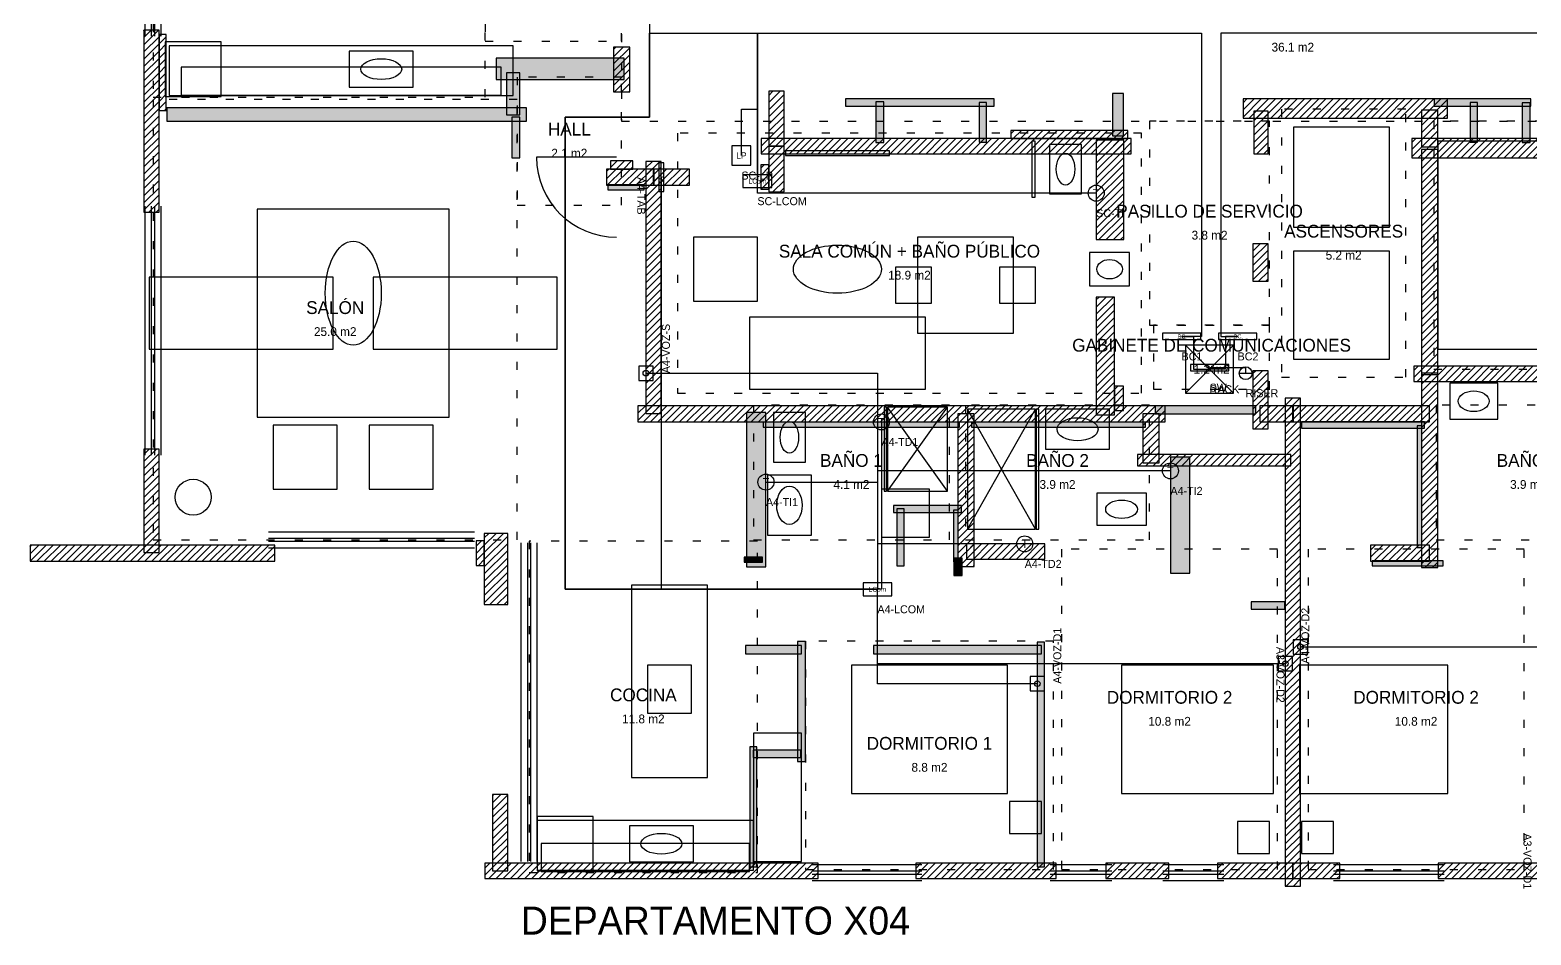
# Model space of a CAD drawing. Header units: metres. Extents: x -0.1 to 71.5, y -1 to 21.7.
# Drawn here: x -0.09 to 18.67, y -0.72 to 10.59 of the extents above; entities that cross this region are included whole.
import ezdxf
from ezdxf.enums import TextEntityAlignment as Align

# ---------------------------------------------------------------- set-up
doc = ezdxf.new("R2010")
doc.units = ezdxf.units.M
doc.linetypes.add('DOT2', pattern=[0.254, 0, -0.254])
for name, color, linetype in [('A-COCINA', 9, 'Continuous'), ('A-LOCALES', 7, 'Continuous'), ('A-MOBILIARIO', 9, 'Continuous'), ('A-MUROS', 8, 'Continuous'), ('A-MUROS-EXT', 250, 'Continuous'), ('A-NUCLEO', 8, 'Continuous'), ('A-PUERTAS', 7, 'Continuous'), ('A-SANITARIOS', 9, 'Continuous'), ('A-VENTANAS', 5, 'Continuous'), ('E-RED-GABINETE', 7, 'Continuous'), ('T-TEXTOS', 7, 'Continuous')]:
    doc.layers.add(name, color=color, linetype=linetype)
for name, color, linetype, true_color in [('C-CAT6-CAT7-CADENA-LCOM', 30, 'Continuous', 0xe07a12), ('C-CAT6-RADIAL-DEPTO', 3, 'Continuous', 0x1a9e4b), ('C-CAT6A-CAT7-RED-MONTANTE', 1, 'Continuous', 0xd62839), ('E-ADV-LCOM', 250, 'Continuous', 0x6b7a90), ('E-ADV-LLAMADA-VOZ', 30, 'Continuous', 0xe46f12), ('E-ADV-LUZ-PASILLO', 1, 'Continuous', 0xe53935), ('E-ADV-TABLET', 5, 'Continuous', 0x2b6cb0), ('E-ADV-TIRADOR', 1, 'Continuous', 0xd93025)]:
    doc.layers.add(name, color=color, linetype=linetype, true_color=true_color)

# ---------------------------------------------------------------- blocks, each defined once
blk = doc.blocks.new('ADV_TABLET')
blk.add_lwpolyline([(-0.18, -0.03), (0.18, -0.03), (0.18, 0.03), (-0.18, 0.03)], close=True)
blk.add_text('TAB', height=0.05).set_placement((0, 0), align=Align.MIDDLE_CENTER)
at = {"layer": 'T-TEXTOS'}
blk.add_attdef('ID', (0, -0.3), '', height=0.1, dxfattribs=at)
at = {"layer": 'T-TEXTOS', "flags": 1}
for tag, p in [('ALTURA_M', (0, -0.55)), ('DESCRIPCION', (0, -0.45)), ('CODIGO', (0, -0.65))]:
    blk.add_attdef(tag, p, '', height=0.06, dxfattribs=at)
blk = doc.blocks.new('ADV_LLAMADA_VOZ')
blk.add_lwpolyline([(-0.09, -0.09), (0.09, -0.09), (0.09, 0.09), (-0.09, 0.09)], close=True)
blk.add_circle((0, 0), 0.035)
at = {"layer": 'T-TEXTOS'}
blk.add_attdef('ID', (0, -0.3), '', height=0.1, dxfattribs=at)
at = {"layer": 'T-TEXTOS', "flags": 1}
for tag, p in [('ALTURA_M', (0, -0.55)), ('DESCRIPCION', (0, -0.45)), ('CODIGO', (0, -0.65))]:
    blk.add_attdef(tag, p, '', height=0.06, dxfattribs=at)
blk = doc.blocks.new('ADV_TIRADOR')
blk.add_circle((0, 0), 0.1)
blk.add_text('T', height=0.1).set_placement((0, 0), align=Align.MIDDLE_CENTER)
at = {"layer": 'T-TEXTOS'}
blk.add_attdef('ID', (0, -0.3), '', height=0.1, dxfattribs=at)
at = {"layer": 'T-TEXTOS', "flags": 1}
for tag, p in [('ALTURA_M', (0, -0.55)), ('DESCRIPCION', (0, -0.45)), ('CODIGO', (0, -0.65))]:
    blk.add_attdef(tag, p, '', height=0.06, dxfattribs=at)
blk = doc.blocks.new('ADV_LCOM')
blk.add_lwpolyline([(-0.18, -0.08), (0.18, -0.08), (0.18, 0.08), (-0.18, 0.08)], close=True)
blk.add_text('LCom', height=0.06).set_placement((0, 0), align=Align.MIDDLE_CENTER)
at = {"layer": 'T-TEXTOS'}
blk.add_attdef('ID', (0, -0.3), '', height=0.1, dxfattribs=at)
at = {"layer": 'T-TEXTOS', "flags": 1}
for tag, p in [('ALTURA_M', (0, -0.55)), ('DESCRIPCION', (0, -0.45)), ('CODIGO', (0, -0.65))]:
    blk.add_attdef(tag, p, '', height=0.06, dxfattribs=at)
blk = doc.blocks.new('ADV_LUZ_PASILLO')
blk.add_lwpolyline([(-0.12, -0.12), (0.12, -0.12), (0.12, 0.12), (-0.12, 0.12)], close=True)
blk.add_text('LP', height=0.08).set_placement((0, 0), align=Align.MIDDLE_CENTER)
at = {"layer": 'T-TEXTOS'}
blk.add_attdef('ID', (0, -0.3), '', height=0.1, dxfattribs=at)
at = {"layer": 'T-TEXTOS', "flags": 1}
for tag, p in [('ALTURA_M', (0, -0.55)), ('DESCRIPCION', (0, -0.45)), ('CODIGO', (0, -0.65))]:
    blk.add_attdef(tag, p, '', height=0.06, dxfattribs=at)
blk = doc.blocks.new('GABINETE_PISO')
for p, q in [((-0.3, -0.3), (0.3, 0.3)), ((-0.3, 0.3), (0.3, -0.3))]:
    blk.add_line(p, q)
blk.add_lwpolyline([(-0.3, -0.3), (0.3, -0.3), (0.3, 0.3), (-0.3, 0.3)], close=True)
at = {"layer": 'T-TEXTOS'}
blk.add_attdef('ID', (0, -0.3), '', height=0.1, dxfattribs=at)
at = {"layer": 'T-TEXTOS', "flags": 1}
for tag, p in [('ALTURA_M', (0, -0.55)), ('DESCRIPCION', (0, -0.45)), ('CODIGO', (0, -0.65))]:
    blk.add_attdef(tag, p, '', height=0.06, dxfattribs=at)
blk = doc.blocks.new('ADV_BUSCOMM')
blk.add_lwpolyline([(-0.24, -0.04), (0.24, -0.04), (0.24, 0.04), (-0.24, 0.04)], close=True)
blk.add_text('BC', height=0.05).set_placement((0, 0), align=Align.MIDDLE_CENTER)
at = {"layer": 'T-TEXTOS'}
blk.add_attdef('ID', (0, -0.3), '', height=0.1, dxfattribs=at)
at = {"layer": 'T-TEXTOS', "flags": 1}
for tag, p in [('ALTURA_M', (0, -0.55)), ('DESCRIPCION', (0, -0.45)), ('CODIGO', (0, -0.65))]:
    blk.add_attdef(tag, p, '', height=0.06, dxfattribs=at)
blk = doc.blocks.new('SWITCH_POE')
blk.add_lwpolyline([(-0.24, -0.04), (0.24, -0.04), (0.24, 0.04), (-0.24, 0.04)], close=True)
blk.add_text('SW', height=0.05).set_placement((0, 0), align=Align.MIDDLE_CENTER)
at = {"layer": 'T-TEXTOS'}
blk.add_attdef('ID', (0, -0.3), '', height=0.1, dxfattribs=at)
at = {"layer": 'T-TEXTOS', "flags": 1}
for tag, p in [('ALTURA_M', (0, -0.55)), ('DESCRIPCION', (0, -0.45)), ('CODIGO', (0, -0.65))]:
    blk.add_attdef(tag, p, '', height=0.06, dxfattribs=at)
blk = doc.blocks.new('MONTANTE')
blk.add_line((-0.08, 0), (0.08, 0))
blk.add_circle((0, 0), 0.08)
at = {"layer": 'T-TEXTOS'}
blk.add_attdef('ID', (0, -0.3), '', height=0.1, dxfattribs=at)
at = {"layer": 'T-TEXTOS', "flags": 1}
for tag, p in [('ALTURA_M', (0, -0.55)), ('DESCRIPCION', (0, -0.45)), ('CODIGO', (0, -0.65))]:
    blk.add_attdef(tag, p, '', height=0.06, dxfattribs=at)

msp = doc.modelspace()

# ---------------------------------------------------------------- hatches: boundary and pattern name
at = {"layer": 'A-MUROS'}
for points in [[(5.734, 9.97), (7.334, 9.97), (7.334, 10.236), (5.734, 10.236)], [(5.867, 9.531), (6.033, 9.531), (6.033, 10.053), (5.867, 10.053)], [(13.4365, 9.2655), (13.5755, 9.2655), (13.5755, 9.7975), (13.4365, 9.7975)], [(1.6195, 9.4495), (6.1155, 9.4495), (6.1155, 9.6145), (1.6195, 9.6145)], [(10.1025, 9.6385), (11.9575, 9.6385), (11.9575, 9.7275), (10.1025, 9.7275)], [(10.4785, 9.1825), (10.5795, 9.1825), (10.5795, 9.6895), (10.4785, 9.6895)], [(11.7725, 9.1885), (11.8615, 9.1885), (11.8615, 9.6835), (11.7725, 9.6835)], [(17.4565, 9.6385), (18.6625, 9.6385), (18.6625, 9.7275), (17.4565, 9.7275)], [(17.9065, 9.1885), (17.9955, 9.1885), (17.9955, 9.6835), (17.9065, 9.6835)], [(18.5545, 9.1825), (18.6555, 9.1825), (18.6555, 9.6775), (18.5545, 9.6775)], [(5.931, 8.991), (6.033, 8.991), (6.033, 9.5), (5.931, 9.5)], [(7.133, 8.593), (7.587, 8.593), (7.587, 8.653), (7.133, 8.653)], [(13.97, 5.791), (15.228, 5.791), (15.228, 5.893), (13.97, 5.893)], [(8.8655, 3.8805), (9.1065, 3.8805), (9.1065, 5.8105), (8.8655, 5.8105)], [(9.074, 5.626), (11.526, 5.626), (11.526, 5.69), (9.074, 5.69)], [(11.677, 5.626), (13.85, 5.626), (13.85, 5.69), (11.677, 5.69)], [(15.7985, 5.6135), (17.3355, 5.6135), (17.3355, 5.6905), (15.7985, 5.6905)], [(17.242, 4.123), (17.302, 4.123), (17.302, 5.643), (17.242, 5.643)], [(14.1605, 3.8035), (14.4015, 3.8035), (14.4015, 5.2515), (14.1605, 5.2515)], [(10.6995, 4.5595), (11.5505, 4.5595), (11.5505, 4.6485), (10.6995, 4.6485)], [(10.7435, 3.8925), (10.8325, 3.8925), (10.8325, 4.6035), (10.7435, 4.6035)], [(11.45, 3.945), (11.51, 3.945), (11.51, 4.589), (11.45, 4.589)], [(8.833, 3.937), (9.062, 3.937), (9.062, 4.001), (8.833, 4.001)], [(11.455, 3.772), (11.557, 3.772), (11.557, 3.988), (11.455, 3.988)], [(16.683, 3.895), (17.569, 3.895), (17.569, 3.955), (16.683, 3.955)], [(15.1705, 3.3525), (15.5895, 3.3525), (15.5895, 3.4415), (15.1705, 3.4415)], [(8.852, 2.794), (9.551, 2.794), (9.551, 2.896), (8.852, 2.896)], [(9.4995, 1.4485), (9.6005, 1.4485), (9.6005, 2.9465), (9.4995, 2.9465)], [(10.452, 2.794), (12.548, 2.794), (12.548, 2.896), (10.452, 2.896)], [(12.4965, 0.1335), (12.5855, 0.1335), (12.5855, 2.9405), (12.4965, 2.9405)], [(8.9035, 0.1335), (8.9925, 0.1335), (8.9925, 1.6325), (8.9035, 1.6325)], [(8.9475, 1.4995), (9.5445, 1.4995), (9.5445, 1.5885), (8.9475, 1.5885)]]:
    msp.add_hatch(color=8, dxfattribs=at).paths.add_polyline_path(points)
at = {"layer": 'A-MUROS-EXT'}
h = msp.add_hatch(dxfattribs=at)
h.set_pattern_fill('ANSI31', scale=0.02)
h.paths.add_polyline_path([(1.334, 8.312), (1.524, 8.312), (1.524, 10.585), (1.334, 10.585)])
h = msp.add_hatch(dxfattribs=at)
h.set_pattern_fill('ANSI31', scale=0.02)
h.paths.add_polyline_path([(1.5245, 9.5825), (1.6135, 9.5825), (1.6135, 10.5345), (1.5245, 10.5345)])
h = msp.add_hatch(dxfattribs=at)
h.set_pattern_fill('ANSI31', scale=0.02)
h.paths.add_polyline_path([(7.2015, 9.8175), (7.4045, 9.8175), (7.4045, 10.3755), (7.2015, 10.3755)])
h = msp.add_hatch(dxfattribs=at)
h.set_pattern_fill('ANSI31', scale=0.02)
h.paths.add_polyline_path([(9.1435, 9.1375), (9.3345, 9.1375), (9.3345, 9.8235), (9.1435, 9.8235)])
h = msp.add_hatch(dxfattribs=at)
h.set_pattern_fill('ANSI31', scale=0.02)
h.paths.add_polyline_path([(15.0685, 9.4865), (17.6215, 9.4865), (17.6215, 9.7275), (15.0685, 9.7275)])
h = msp.add_hatch(dxfattribs=at)
h.set_pattern_fill('ANSI31', scale=0.02)
h.paths.add_polyline_path([(15.202, 9.042), (15.38, 9.042), (15.38, 9.576), (15.202, 9.576)])
h = msp.add_hatch(dxfattribs=at)
h.set_pattern_fill('ANSI31', scale=0.02)
h.paths.add_polyline_path([(17.297, 9.131), (17.501, 9.131), (17.501, 9.589), (17.297, 9.589)])
h = msp.add_hatch(dxfattribs=at)
h.set_pattern_fill('ANSI31', scale=0.02)
h.paths.add_polyline_path([(9.0485, 9.0415), (13.6715, 9.0415), (13.6715, 9.2325), (9.0485, 9.2325)])
h = msp.add_hatch(dxfattribs=at)
h.set_pattern_fill('ANSI31', scale=0.02)
h.paths.add_polyline_path([(12.166, 9.233), (13.627, 9.233), (13.627, 9.335), (12.166, 9.335)])
h = msp.add_hatch(dxfattribs=at)
h.set_pattern_fill('ANSI31', scale=0.02)
h.paths.add_polyline_path([(13.2335, 7.9695), (13.5765, 7.9695), (13.5765, 9.2135), (13.2335, 9.2135)])
h = msp.add_hatch(dxfattribs=at)
h.set_pattern_fill('ANSI31', scale=0.02)
h.paths.add_polyline_path([(17.1765, 8.9925), (22.2695, 8.9925), (22.2695, 9.2335), (17.1765, 9.2335)])
h = msp.add_hatch(dxfattribs=at)
h.set_pattern_fill('ANSI31', scale=0.02)
h.paths.add_polyline_path([(9.1435, 8.5655), (9.3345, 8.5655), (9.3345, 9.1375), (9.1435, 9.1375)])
h = msp.add_hatch(dxfattribs=at)
h.set_pattern_fill('ANSI31', scale=0.02)
h.paths.add_polyline_path([(17.297, 6.286), (17.501, 6.286), (17.501, 9.094), (17.297, 9.094)])
h = msp.add_hatch(dxfattribs=at)
h.set_pattern_fill('ANSI31', scale=0.02)
h.paths.add_polyline_path([(7.1125, 8.6485), (7.7085, 8.6485), (7.7085, 8.8515), (7.1125, 8.8515)])
h = msp.add_hatch(dxfattribs=at)
h.set_pattern_fill('ANSI31', scale=0.02)
h.paths.add_polyline_path([(7.163, 8.852), (7.442, 8.852), (7.442, 8.954), (7.163, 8.954)])
h = msp.add_hatch(dxfattribs=at)
h.set_pattern_fill('ANSI31', scale=0.02)
h.paths.add_polyline_path([(7.6075, 5.7975), (7.7985, 5.7975), (7.7985, 8.9475), (7.6075, 8.9475)])
h = msp.add_hatch(dxfattribs=at)
h.set_pattern_fill('ANSI31', scale=0.02)
h.paths.add_polyline_path([(7.6965, 8.6485), (8.1535, 8.6485), (8.1535, 8.8515), (7.6965, 8.8515)])
h = msp.add_hatch(dxfattribs=at)
h.set_pattern_fill('ANSI31', scale=0.02)
h.paths.add_polyline_path([(9.042, 8.598), (9.144, 8.598), (9.144, 8.903), (9.042, 8.903)])
h = msp.add_hatch(dxfattribs=at)
h.set_pattern_fill('ANSI31', scale=0.02)
h.paths.add_polyline_path([(15.1895, 7.4485), (15.3805, 7.4485), (15.3805, 7.9185), (15.1895, 7.9185)])
h = msp.add_hatch(dxfattribs=at)
h.set_pattern_fill('ANSI31', scale=0.02)
h.paths.add_polyline_path([(13.2335, 5.7785), (13.4625, 5.7785), (13.4625, 7.2515), (13.2335, 7.2515)])
h = msp.add_hatch(dxfattribs=at)
h.set_pattern_fill('ANSI31', scale=0.02)
h.paths.add_polyline_path([(17.202, 6.198), (23.654, 6.198), (23.654, 6.388), (17.202, 6.388)])
h = msp.add_hatch(dxfattribs=at)
h.set_pattern_fill('ANSI31', scale=0.02)
h.paths.add_polyline_path([(15.1895, 5.6065), (15.3805, 5.6065), (15.3805, 6.3315), (15.1895, 6.3315)])
h = msp.add_hatch(dxfattribs=at)
h.set_pattern_fill('ANSI31', scale=0.02)
h.paths.add_polyline_path([(17.297, 3.873), (17.501, 3.873), (17.501, 6.3), (17.297, 6.3)])
h = msp.add_hatch(dxfattribs=at)
h.set_pattern_fill('ANSI31', scale=0.02)
h.paths.add_polyline_path([(13.462, 5.836), (13.576, 5.836), (13.576, 6.14), (13.462, 6.14)])
h = msp.add_hatch(dxfattribs=at)
h.set_pattern_fill('ANSI31', scale=0.02)
h.paths.add_polyline_path([(7.5055, 5.6905), (14.0965, 5.6905), (14.0965, 5.8935), (7.5055, 5.8935)])
h = msp.add_hatch(dxfattribs=at)
h.set_pattern_fill('ANSI31', scale=0.02)
h.paths.add_polyline_path([(15.2785, 5.6905), (15.6975, 5.6905), (15.6975, 5.8935), (15.2785, 5.8935)])
h = msp.add_hatch(dxfattribs=at)
h.set_pattern_fill('ANSI31', scale=0.02)
h.paths.add_polyline_path([(15.596, -0.108), (15.786, -0.108), (15.786, 5.988), (15.596, 5.988)])
h = msp.add_hatch(dxfattribs=at)
h.set_pattern_fill('ANSI31', scale=0.02)
h.paths.add_polyline_path([(15.6845, 5.6905), (17.3985, 5.6905), (17.3985, 5.8935), (15.6845, 5.8935)])
h = msp.add_hatch(dxfattribs=at)
h.set_pattern_fill('ANSI31', scale=0.02)
h.paths.add_polyline_path([(11.5055, 3.8865), (11.7085, 3.8865), (11.7085, 5.7915), (11.5055, 5.7915)])
h = msp.add_hatch(dxfattribs=at)
h.set_pattern_fill('ANSI31', scale=0.02)
h.paths.add_polyline_path([(13.8175, 5.1815), (14.0205, 5.1815), (14.0205, 5.7915), (13.8175, 5.7915)])
h = msp.add_hatch(dxfattribs=at)
h.set_pattern_fill('ANSI31', scale=0.02)
h.paths.add_polyline_path([(1.334, 4.058), (1.524, 4.058), (1.524, 5.353), (1.334, 5.353)])
h = msp.add_hatch(dxfattribs=at)
h.set_pattern_fill('ANSI31', scale=0.02)
h.paths.add_polyline_path([(13.7485, 5.1435), (15.6655, 5.1435), (15.6655, 5.2825), (13.7485, 5.2825)])
h = msp.add_hatch(dxfattribs=at)
h.set_pattern_fill('ANSI31', scale=0.02)
h.paths.add_polyline_path([(-0.0885, 3.9495), (2.9715, 3.9495), (2.9715, 4.1525), (-0.0885, 4.1525)])
h = msp.add_hatch(dxfattribs=at)
h.set_pattern_fill('ANSI31', scale=0.02)
h.paths.add_polyline_path([(5.486, 3.899), (5.588, 3.899), (5.588, 4.204), (5.486, 4.204)])
h = msp.add_hatch(dxfattribs=at)
h.set_pattern_fill('ANSI31', scale=0.02)
h.paths.add_polyline_path([(5.588, 3.41), (5.88, 3.41), (5.88, 4.299), (5.588, 4.299)])
h = msp.add_hatch(dxfattribs=at)
h.set_pattern_fill('ANSI31', scale=0.02)
h.paths.add_polyline_path([(11.6135, 3.9755), (12.5925, 3.9755), (12.5925, 4.1665), (11.6135, 4.1665)])
h = msp.add_hatch(dxfattribs=at)
h.set_pattern_fill('ANSI31', scale=0.02)
h.paths.add_polyline_path([(16.6625, 3.9495), (17.3985, 3.9495), (17.3985, 4.1525), (16.6625, 4.1525)])
h = msp.add_hatch(dxfattribs=at)
h.set_pattern_fill('ANSI31', scale=0.02)
h.paths.add_polyline_path([(5.69, 0.083), (5.88, 0.083), (5.88, 1.035), (5.69, 1.035)])
h = msp.add_hatch(dxfattribs=at)
h.set_pattern_fill('ANSI31', scale=0.02)
h.paths.add_polyline_path([(5.5945, -0.0135), (9.7605, -0.0135), (9.7605, 0.1775), (5.5945, 0.1775)])
h = msp.add_hatch(dxfattribs=at)
h.set_pattern_fill('ANSI31', scale=0.02)
h.paths.add_polyline_path([(10.9785, -0.0135), (12.7325, -0.0135), (12.7325, 0.1775), (10.9785, 0.1775)])
h = msp.add_hatch(dxfattribs=at)
h.set_pattern_fill('ANSI31', scale=0.02)
h.paths.add_polyline_path([(13.3535, -0.0135), (14.1415, -0.0135), (14.1415, 0.1775), (13.3535, 0.1775)])
h = msp.add_hatch(dxfattribs=at)
h.set_pattern_fill('ANSI31', scale=0.02)
h.paths.add_polyline_path([(14.7505, -0.0135), (15.6915, -0.0135), (15.6915, 0.1775), (14.7505, 0.1775)])
h = msp.add_hatch(dxfattribs=at)
h.set_pattern_fill('ANSI31', scale=0.02)
h.paths.add_polyline_path([(15.6905, -0.0135), (16.2755, -0.0135), (16.2755, 0.1775), (15.6905, 0.1775)])
h = msp.add_hatch(dxfattribs=at)
h.set_pattern_fill('ANSI31', scale=0.02)
h.paths.add_polyline_path([(17.5065, -0.0135), (19.2855, -0.0135), (19.2855, 0.1775), (17.5065, 0.1775)])

# ---------------------------------------------------------------- linework, layer by layer
at = {"layer": 'A-COCINA'}
for points in [[(1.6, 9.76), (2.3, 9.76), (2.3, 10.44), (1.6, 10.44)], [(1.65, 9.77), (5.95, 9.77), (5.95, 10.39), (1.65, 10.39)], [(3.9, 9.875), (4.7, 9.875), (4.7, 10.325), (3.9, 10.325)], [(1.8, 9.775), (5.8, 9.775), (5.8, 10.125), (1.8, 10.125)], [(7.425, 1.25), (8.375, 1.25), (8.375, 3.65), (7.425, 3.65)], [(7.625, 2.05), (8.175, 2.05), (8.175, 2.65), (7.625, 2.65)], [(6.25, 0.08), (6.95, 0.08), (6.95, 0.76), (6.25, 0.76)], [(6.25, 0.09), (8.95, 0.09), (8.95, 0.71), (6.25, 0.71)], [(7.4, 0.195), (8.2, 0.195), (8.2, 0.645), (7.4, 0.645)], [(6.3, 0.075), (8.9, 0.075), (8.9, 0.425), (6.3, 0.425)]]:
    msp.add_lwpolyline(points, close=True, dxfattribs=at)
for centre in [(4.3, 10.1), (7.8, 0.42)]:
    msp.add_ellipse(centre, major_axis=(0.256, 0), ratio=0.50625, dxfattribs=at)
at = {"layer": 'A-LOCALES', "linetype": 'DOT2'}
for points in [[(1.45, 9.75), (5.6, 9.75), (5.6, 18.45), (1.45, 18.45)], [(5.6, 10.45), (7.3, 10.45), (7.3, 13.5), (5.6, 13.5)], [(7.3, 9.45), (24.08, 9.45), (24.08, 11.6), (7.3, 11.6)], [(6, 8.4), (7.3, 8.4), (7.3, 10), (6, 10)], [(1.45, 4.22), (6, 4.22), (6, 9.72), (1.45, 9.72)], [(15.55, 6.25), (17.1, 6.25), (17.1, 9.6), (15.55, 9.6)], [(13.9, 6.9), (15.4, 6.9), (15.4, 9.45), (13.9, 9.45)], [(17.45, 6.35), (21.65, 6.35), (21.65, 9.45), (17.45, 9.45)], [(8, 6.05), (13.8, 6.05), (13.8, 9.3), (8, 9.3)], [(13.95, 6.1), (15.4, 6.1), (15.4, 6.9), (13.95, 6.9)], [(8.95, 4.22), (11.4, 4.22), (11.4, 5.9), (8.95, 5.9)], [(11.6, 4.22), (13.9, 4.22), (13.9, 5.9), (11.6, 5.9)], [(17.48, 4.22), (19.78, 4.22), (19.78, 5.9), (17.48, 5.9)], [(6.15, 0.06), (9, 0.06), (9, 4.2), (6.15, 4.2)], [(12.8, 0.1), (15.5, 0.1), (15.5, 4.1), (12.8, 4.1)], [(15.88, 0.1), (18.58, 0.1), (18.58, 4.1), (15.88, 4.1)], [(9.6, 0.1), (12.7, 0.1), (12.7, 2.95), (9.6, 2.95)]]:
    msp.add_lwpolyline(points, close=True, dxfattribs=at)
at = {"layer": 'A-MOBILIARIO'}
for points in [[(9.35, 9.02), (10.65, 9.02), (10.65, 9.08), (9.35, 9.08)], [(2.75, 5.75), (5.15, 5.75), (5.15, 8.35), (2.75, 8.35)], [(8.2, 7.2), (9, 7.2), (9, 8), (8.2, 8)], [(11, 6.8), (12.2, 6.8), (12.2, 8), (11, 8)], [(10.725, 7.175), (11.175, 7.175), (11.175, 7.625), (10.725, 7.625)], [(12.025, 7.175), (12.475, 7.175), (12.475, 7.625), (12.025, 7.625)], [(1.4, 6.6), (3.7, 6.6), (3.7, 7.5), (1.4, 7.5)], [(4.2, 6.6), (6.5, 6.6), (6.5, 7.5), (4.2, 7.5)], [(8.9, 6.1), (11.1, 6.1), (11.1, 7), (8.9, 7)], [(2.95, 4.85), (3.75, 4.85), (3.75, 5.65), (2.95, 5.65)], [(4.15, 4.85), (4.95, 4.85), (4.95, 5.65), (4.15, 5.65)], [(10.175, 1.05), (12.125, 1.05), (12.125, 2.65), (10.175, 2.65)], [(13.55, 1.05), (15.45, 1.05), (15.45, 2.65), (13.55, 2.65)], [(15.775, 1.05), (17.625, 1.05), (17.625, 2.65), (15.775, 2.65)], [(8.95, 0.2), (9.55, 0.2), (9.55, 1.8), (8.95, 1.8)], [(12.15, 0.55), (12.55, 0.55), (12.55, 0.95), (12.15, 0.95)], [(15, 0.3), (15.4, 0.3), (15.4, 0.7), (15, 0.7)], [(15.8, 0.3), (16.2, 0.3), (16.2, 0.7), (15.8, 0.7)]]:
    msp.add_lwpolyline(points, close=True, dxfattribs=at)
for centre, major_axis, ratio in [((3.95, 7.3), (0, 0.65), 0.5384615), ((10, 7.6), (0.55, 0), 0.5454545), ((1.95, 4.75), (0.225, 0), 1)]:
    msp.add_ellipse(centre, major_axis=major_axis, ratio=ratio, dxfattribs=at)
at = {"layer": 'A-MUROS'}
for points in [[(5.734, 9.97), (7.334, 9.97), (7.334, 10.236), (5.734, 10.236)], [(5.867, 9.531), (6.033, 9.531), (6.033, 10.053), (5.867, 10.053)], [(13.4365, 9.2655), (13.5755, 9.2655), (13.5755, 9.7975), (13.4365, 9.7975)], [(1.6195, 9.4495), (6.1155, 9.4495), (6.1155, 9.6145), (1.6195, 9.6145)], [(10.1025, 9.6385), (11.9575, 9.6385), (11.9575, 9.7275), (10.1025, 9.7275)], [(10.4785, 9.1825), (10.5795, 9.1825), (10.5795, 9.6895), (10.4785, 9.6895)], [(11.7725, 9.1885), (11.8615, 9.1885), (11.8615, 9.6835), (11.7725, 9.6835)], [(17.4565, 9.6385), (18.6625, 9.6385), (18.6625, 9.7275), (17.4565, 9.7275)], [(17.9065, 9.1885), (17.9955, 9.1885), (17.9955, 9.6835), (17.9065, 9.6835)], [(18.5545, 9.1825), (18.6555, 9.1825), (18.6555, 9.6775), (18.5545, 9.6775)], [(5.931, 8.991), (6.033, 8.991), (6.033, 9.5), (5.931, 9.5)], [(7.133, 8.593), (7.587, 8.593), (7.587, 8.653), (7.133, 8.653)], [(13.97, 5.791), (15.228, 5.791), (15.228, 5.893), (13.97, 5.893)], [(8.8655, 3.8805), (9.1065, 3.8805), (9.1065, 5.8105), (8.8655, 5.8105)], [(9.074, 5.626), (11.526, 5.626), (11.526, 5.69), (9.074, 5.69)], [(11.677, 5.626), (13.85, 5.626), (13.85, 5.69), (11.677, 5.69)], [(15.7985, 5.6135), (17.3355, 5.6135), (17.3355, 5.6905), (15.7985, 5.6905)], [(17.242, 4.123), (17.302, 4.123), (17.302, 5.643), (17.242, 5.643)], [(14.1605, 3.8035), (14.4015, 3.8035), (14.4015, 5.2515), (14.1605, 5.2515)], [(10.6995, 4.5595), (11.5505, 4.5595), (11.5505, 4.6485), (10.6995, 4.6485)], [(10.7435, 3.8925), (10.8325, 3.8925), (10.8325, 4.6035), (10.7435, 4.6035)], [(11.45, 3.945), (11.51, 3.945), (11.51, 4.589), (11.45, 4.589)], [(8.833, 3.937), (9.062, 3.937), (9.062, 4.001), (8.833, 4.001)], [(11.455, 3.772), (11.557, 3.772), (11.557, 3.988), (11.455, 3.988)], [(16.683, 3.895), (17.569, 3.895), (17.569, 3.955), (16.683, 3.955)], [(15.1705, 3.3525), (15.5895, 3.3525), (15.5895, 3.4415), (15.1705, 3.4415)], [(8.852, 2.794), (9.551, 2.794), (9.551, 2.896), (8.852, 2.896)], [(9.4995, 1.4485), (9.6005, 1.4485), (9.6005, 2.9465), (9.4995, 2.9465)], [(10.452, 2.794), (12.548, 2.794), (12.548, 2.896), (10.452, 2.896)], [(12.4965, 0.1335), (12.5855, 0.1335), (12.5855, 2.9405), (12.4965, 2.9405)], [(8.9035, 0.1335), (8.9925, 0.1335), (8.9925, 1.6325), (8.9035, 1.6325)], [(8.9475, 1.4995), (9.5445, 1.4995), (9.5445, 1.5885), (8.9475, 1.5885)]]:
    msp.add_lwpolyline(points, close=True, dxfattribs=at)
at = {"layer": 'A-MUROS-EXT'}
for points in [[(1.334, 8.312), (1.524, 8.312), (1.524, 10.585), (1.334, 10.585)], [(1.5245, 9.5825), (1.6135, 9.5825), (1.6135, 10.5345), (1.5245, 10.5345)], [(7.2015, 9.8175), (7.4045, 9.8175), (7.4045, 10.3755), (7.2015, 10.3755)], [(9.1435, 9.1375), (9.3345, 9.1375), (9.3345, 9.8235), (9.1435, 9.8235)], [(15.0685, 9.4865), (17.6215, 9.4865), (17.6215, 9.7275), (15.0685, 9.7275)], [(15.202, 9.042), (15.38, 9.042), (15.38, 9.576), (15.202, 9.576)], [(17.297, 9.131), (17.501, 9.131), (17.501, 9.589), (17.297, 9.589)], [(9.0485, 9.0415), (13.6715, 9.0415), (13.6715, 9.2325), (9.0485, 9.2325)], [(12.166, 9.233), (13.627, 9.233), (13.627, 9.335), (12.166, 9.335)], [(13.2335, 7.9695), (13.5765, 7.9695), (13.5765, 9.2135), (13.2335, 9.2135)], [(17.1765, 8.9925), (22.2695, 8.9925), (22.2695, 9.2335), (17.1765, 9.2335)], [(9.1435, 8.5655), (9.3345, 8.5655), (9.3345, 9.1375), (9.1435, 9.1375)], [(17.297, 6.286), (17.501, 6.286), (17.501, 9.094), (17.297, 9.094)], [(7.1125, 8.6485), (7.7085, 8.6485), (7.7085, 8.8515), (7.1125, 8.8515)], [(7.163, 8.852), (7.442, 8.852), (7.442, 8.954), (7.163, 8.954)], [(7.6075, 5.7975), (7.7985, 5.7975), (7.7985, 8.9475), (7.6075, 8.9475)], [(7.6965, 8.6485), (8.1535, 8.6485), (8.1535, 8.8515), (7.6965, 8.8515)], [(9.042, 8.598), (9.144, 8.598), (9.144, 8.903), (9.042, 8.903)], [(15.1895, 7.4485), (15.3805, 7.4485), (15.3805, 7.9185), (15.1895, 7.9185)], [(13.2335, 5.7785), (13.4625, 5.7785), (13.4625, 7.2515), (13.2335, 7.2515)], [(17.202, 6.198), (23.654, 6.198), (23.654, 6.388), (17.202, 6.388)], [(15.1895, 5.6065), (15.3805, 5.6065), (15.3805, 6.3315), (15.1895, 6.3315)], [(17.297, 3.873), (17.501, 3.873), (17.501, 6.3), (17.297, 6.3)], [(13.462, 5.836), (13.576, 5.836), (13.576, 6.14), (13.462, 6.14)], [(7.5055, 5.6905), (14.0965, 5.6905), (14.0965, 5.8935), (7.5055, 5.8935)], [(15.2785, 5.6905), (15.6975, 5.6905), (15.6975, 5.8935), (15.2785, 5.8935)], [(15.596, -0.108), (15.786, -0.108), (15.786, 5.988), (15.596, 5.988)], [(15.6845, 5.6905), (17.3985, 5.6905), (17.3985, 5.8935), (15.6845, 5.8935)], [(11.5055, 3.8865), (11.7085, 3.8865), (11.7085, 5.7915), (11.5055, 5.7915)], [(13.8175, 5.1815), (14.0205, 5.1815), (14.0205, 5.7915), (13.8175, 5.7915)], [(1.334, 4.058), (1.524, 4.058), (1.524, 5.353), (1.334, 5.353)], [(13.7485, 5.1435), (15.6655, 5.1435), (15.6655, 5.2825), (13.7485, 5.2825)], [(-0.0885, 3.9495), (2.9715, 3.9495), (2.9715, 4.1525), (-0.0885, 4.1525)], [(5.486, 3.899), (5.588, 3.899), (5.588, 4.204), (5.486, 4.204)], [(5.588, 3.41), (5.88, 3.41), (5.88, 4.299), (5.588, 4.299)], [(11.6135, 3.9755), (12.5925, 3.9755), (12.5925, 4.1665), (11.6135, 4.1665)], [(16.6625, 3.9495), (17.3985, 3.9495), (17.3985, 4.1525), (16.6625, 4.1525)], [(5.69, 0.083), (5.88, 0.083), (5.88, 1.035), (5.69, 1.035)], [(5.5945, -0.0135), (9.7605, -0.0135), (9.7605, 0.1775), (5.5945, 0.1775)], [(10.9785, -0.0135), (12.7325, -0.0135), (12.7325, 0.1775), (10.9785, 0.1775)], [(13.3535, -0.0135), (14.1415, -0.0135), (14.1415, 0.1775), (13.3535, 0.1775)], [(14.7505, -0.0135), (15.6915, -0.0135), (15.6915, 0.1775), (14.7505, 0.1775)], [(15.6905, -0.0135), (16.2755, -0.0135), (16.2755, 0.1775), (15.6905, 0.1775)], [(17.5065, -0.0135), (19.2855, -0.0135), (19.2855, 0.1775), (17.5065, 0.1775)]]:
    msp.add_lwpolyline(points, close=True, dxfattribs=at)
at = {"layer": 'A-NUCLEO'}
for points in [[(15.7, 8.125), (16.9, 8.125), (16.9, 9.375), (15.7, 9.375)], [(17.5, 6.6), (21.5, 6.6), (21.5, 9.2), (17.5, 9.2)], [(15.7, 6.475), (16.9, 6.475), (16.9, 7.825), (15.7, 7.825)]]:
    msp.add_lwpolyline(points, close=True, dxfattribs=at)
at = {"layer": 'A-PUERTAS'}
msp.add_line((7.24, 9), (6.24, 9), dxfattribs=at)
msp.add_arc((7.24, 9), 1, 180, 270, dxfattribs=at)
at = {"layer": 'A-SANITARIOS'}
for p, q in [((10.625, 4.825), (11.375, 5.875)), ((11.375, 4.825), (10.625, 5.875)), ((11.625, 4.35), (12.475, 5.85)), ((12.475, 4.35), (11.625, 5.85))]:
    msp.add_line(p, q, dxfattribs=at)
for points in [[(12.43, 8.5), (12.47, 8.5), (12.47, 9.2), (12.43, 9.2)], [(12.65, 8.54), (13.05, 8.54), (13.05, 9.16), (12.65, 9.16)], [(13.15, 7.39), (13.65, 7.39), (13.65, 7.81), (13.15, 7.81)], [(17.65, 5.725), (18.25, 5.725), (18.25, 6.175), (17.65, 6.175)], [(10.585, 4.825), (10.615, 4.825), (10.615, 5.875), (10.585, 5.875)], [(10.625, 4.825), (11.375, 4.825), (11.375, 5.875), (10.625, 5.875)], [(11.625, 4.35), (12.475, 4.35), (12.475, 5.85), (11.625, 5.85)], [(12.485, 4.35), (12.515, 4.35), (12.515, 5.85), (12.485, 5.85)], [(12.6, 5.35), (13.4, 5.35), (13.4, 5.85), (12.6, 5.85)], [(9.2, 5.19), (9.6, 5.19), (9.6, 5.81), (9.2, 5.81)], [(9.125, 4.275), (9.675, 4.275), (9.675, 5.025), (9.125, 5.025)], [(10.55, 4.25), (11.15, 4.25), (11.15, 4.85), (10.55, 4.85)], [(13.24, 4.4), (13.86, 4.4), (13.86, 4.8), (13.24, 4.8)]]:
    msp.add_lwpolyline(points, close=True, dxfattribs=at)
for centre, major_axis, ratio in [((12.85, 8.85), (0, 0.1984), 0.5806452), ((13.4, 7.6), (0.16, 0), 0.756), ((17.95, 5.95), (0.192, 0), 0.675), ((9.4, 5.5), (0, 0.1984), 0.5806452), ((13, 5.6), (0.256, 0), 0.5625), ((9.4, 4.65), (0, 0.24), 0.66), ((13.55, 4.6), (0.1984, 0), 0.5806452)]:
    msp.add_ellipse(centre, major_axis=major_axis, ratio=ratio, dxfattribs=at)
at = {"layer": 'A-VENTANAS'}
for p, q in [((1.35, 10.51), (1.35, 11.385)), ((1.43, 10.51), (1.43, 11.385)), ((1.47, 10.51), (1.47, 11.385)), ((1.55, 10.51), (1.55, 11.385)), ((1.35, 5.278), (1.35, 8.387)), ((1.43, 5.278), (1.43, 8.387)), ((1.47, 5.278), (1.47, 8.387)), ((1.55, 5.278), (1.55, 8.387)), ((2.89, 4.32), (5.466, 4.32)), ((2.89, 4.24), (5.466, 4.24)), ((2.89, 4.2), (5.466, 4.2)), ((6.05, 0.198), (6.05, 4.18)), ((6.13, 0.198), (6.13, 4.18)), ((6.17, 0.198), (6.17, 4.18)), ((6.25, 0.198), (6.25, 4.18)), ((2.89, 4.12), (5.466, 4.12)), ((9.685, 0.16), (11.054, 0.16)), ((9.685, 0.08), (11.054, 0.08)), ((9.685, 0.04), (11.054, 0.04)), ((12.657, 0.16), (13.429, 0.16)), ((12.657, 0.08), (13.429, 0.08)), ((12.657, 0.04), (13.429, 0.04)), ((14.066, 0.16), (14.826, 0.16)), ((14.066, 0.08), (14.826, 0.08)), ((14.066, 0.04), (14.826, 0.04)), ((16.2, 0.16), (17.582, 0.16)), ((16.2, 0.08), (17.582, 0.08)), ((16.2, 0.04), (17.582, 0.04)), ((9.685, -0.04), (11.054, -0.04)), ((12.657, -0.04), (13.429, -0.04)), ((14.066, -0.04), (14.826, -0.04)), ((16.2, -0.04), (17.582, -0.04))]:
    msp.add_line(p, q, dxfattribs=at)
at = {"layer": 'C-CAT6-CAT7-CADENA-LCOM'}
for points in [[(6.5, 11.4, 2.55), (6.5, 11.4, 2.62), (6.5, 11.05, 2.62), (7.3, 11.05, 2.62), (7.65, 11.05, 2.62), (7.65, 10.55, 2.62), (7.65, 9.5, 2.62), (7.3, 9.5, 2.62), (6.6, 9.5, 2.62), (6.6, 3.6, 2.62), (10.5, 3.6, 2.62), (10.5, 3.6, 2.55)], [(10.5, 3.6, 2.55), (10.5, 3.6, 2.62), (6.6, 3.6, 2.62), (6.6, 9.5, 2.62), (7.3, 9.5, 2.62), (7.65, 9.5, 2.62), (7.65, 10.55, 2.62), (9, 10.55, 2.62), (9, 9.6, 2.62), (9, 8.7, 2.62), (9, 8.7, 2.55)], [(9, 8.7, 2.55), (9, 8.7, 2.62), (9, 9.6, 2.62), (9, 10.55, 2.62), (14.55, 10.55, 2.62), (14.55, 6.76, 2.62), (14.3, 6.76, 2.62), (14.3, 6.76, 2.55)], [(20.88, 3.6, 2.55), (20.88, 3.6, 2.62), (24.78, 3.6, 2.62), (24.78, 9.5, 2.62), (24.08, 9.5, 2.62), (23.73, 9.5, 2.62), (23.73, 10.55, 2.62), (14.79, 10.55, 2.62), (14.79, 6.76, 2.62), (15, 6.76, 2.62), (15, 6.76, 2.55)]]:
    msp.add_polyline3d(points, dxfattribs=at)
at = {"layer": 'C-CAT6-RADIAL-DEPTO'}
for points in [[(8.8, 9.02, 2.25), (8.8, 9.02, 2.62), (8.8, 9.6, 2.62), (9, 9.6, 2.62), (9, 8.7, 2.62), (9, 8.7, 2.55)], [(7.799, 8.75, 1.4), (7.799, 8.75, 2.62), (7.799, 3.6, 2.62), (10.5, 3.6, 2.62), (10.5, 3.6, 2.55)], [(13.233, 8.55, 1.85), (13.233, 8.55, 2.62), (9, 8.55, 2.62), (9, 8.7, 2.62), (9, 8.7, 2.55)], [(7.607, 6.3, 1.3), (7.607, 6.3, 2.62), (10.5, 6.3, 2.62), (10.5, 3.6, 2.62), (10.5, 3.6, 2.55)], [(10.55, 5.691, 1.85), (10.55, 5.691, 2.62), (10.55, 3.6, 2.62), (10.5, 3.6, 2.62), (10.5, 3.6, 2.55)], [(14.161, 5.08, 1.85), (14.161, 5.08, 2.62), (10.5, 5.08, 2.62), (10.5, 3.6, 2.62), (10.5, 3.6, 2.55)], [(9.107, 4.94, 1.85), (9.107, 4.94, 2.62), (10.5, 4.94, 2.62), (10.5, 3.6, 2.62), (10.5, 3.6, 2.55)], [(12.34, 4.167, 1.85), (12.34, 4.167, 2.62), (10.5, 4.167, 2.62), (10.5, 3.6, 2.62), (10.5, 3.6, 2.55)], [(12.497, 2.42, 1.2), (12.497, 2.42, 2.62), (10.5, 2.42, 2.62), (10.5, 3.6, 2.62), (10.5, 3.6, 2.55)], [(15.596, 2.67, 1.2), (15.596, 2.67, 2.62), (10.5, 2.67, 2.62), (10.5, 3.6, 2.62), (10.5, 3.6, 2.55)], [(15.786, 2.88, 1.2), (15.786, 2.88, 2.62), (20.88, 2.88, 2.62), (20.88, 3.6, 2.62), (20.88, 3.6, 2.55)]]:
    msp.add_polyline3d(points, dxfattribs=at)
at = {"layer": 'C-CAT6A-CAT7-RED-MONTANTE'}
for points in [[(14.3, 6.76, 2.55), (14.3, 6.76, 2.62), (14.45, 6.76, 2.62), (14.45, 6.35, 2.62), (14.45, 6.35, 1.4), (14.65, 6.35, 1.4)], [(15, 6.76, 2.55), (15, 6.76, 2.62), (14.85, 6.76, 2.62), (14.85, 6.35, 2.62), (14.85, 6.35, 1.4), (14.65, 6.35, 1.4)], [(14.65, 6.37, 1.4), (15.1, 6.37, 1.4), (15.1, 6.3, 1.4), (15.1, 6.3, 0)], [(15.1, 6.3, 1.4), (15.1, 6.3, 2.8)]]:
    msp.add_polyline3d(points, dxfattribs=at)

# ---------------------------------------------------------------- block references
msp.add_blockref('MONTANTE', (15.1, 6.3), dxfattribs=at).add_auto_attribs({'ID': 'RISER'})
at = {"layer": 'E-ADV-LCOM'}
for p, values in [((9, 8.7), {'ID': 'SC-LCOM'}), ((10.5, 3.6), {'ID': 'A4-LCOM'})]:
    msp.add_blockref('ADV_LCOM', p, dxfattribs=at).add_auto_attribs(values)
at = {"layer": 'E-ADV-LLAMADA-VOZ'}
for p, rotation, values in [((7.607, 6.3), 90, {'ID': 'A4-VOZ-S'}), ((15.596, 2.67), 90, {'ID': 'A4-VOZ-D2'}), ((12.497, 2.42), 90, {'ID': 'A4-VOZ-D1'}), ((15.786, 2.88), 270, {'ID': 'A3-VOZ-D2'}), ((18.872, 0.55), 270, {'ID': 'A3-VOZ-D1'})]:
    msp.add_blockref('ADV_LLAMADA_VOZ', p, dxfattribs=dict(at, rotation=rotation)).add_auto_attribs(values)
at = {"layer": 'E-ADV-LUZ-PASILLO'}
msp.add_blockref('ADV_LUZ_PASILLO', (8.8, 9.02), dxfattribs=at).add_auto_attribs({'ID': 'SC-LP'})
at = {"layer": 'E-ADV-TABLET', "rotation": 270}
msp.add_blockref('ADV_TABLET', (7.799, 8.75), dxfattribs=at).add_auto_attribs({'ID': 'A4-TAB'})
at = {"layer": 'E-ADV-TIRADOR'}
for p, values in [((13.233, 8.55), {'ID': 'SC-TI'}), ((10.55, 5.691), {'ID': 'A4-TD1'}), ((14.161, 5.08), {'ID': 'A4-TI2'}), ((9.107, 4.94), {'ID': 'A4-TI1'}), ((12.34, 4.167), {'ID': 'A4-TD2'})]:
    msp.add_blockref('ADV_TIRADOR', p, dxfattribs=at).add_auto_attribs(values)
at = {"layer": 'E-RED-GABINETE'}
for name, p, values in [('ADV_BUSCOMM', (14.3, 6.76), {'ID': 'BC1'}), ('ADV_BUSCOMM', (15, 6.76), {'ID': 'BC2'}), ('GABINETE_PISO', (14.65, 6.35), {'ID': 'RACK'}), ('SWITCH_POE', (14.65, 6.37), {'ID': 'SW'})]:
    msp.add_blockref(name, p, dxfattribs=at).add_auto_attribs(values)

# ---------------------------------------------------------------- texts
at = {"layer": 'T-TEXTOS'}
for s, height, p in [('36.1 m2', 0.11, (15.69, 10.375)), ('HALL', 0.16, (6.65, 9.35)), ('2.1 m2', 0.11, (6.65, 9.05)), ('PASILLO DE SERVICIO', 0.16, (14.65, 8.325)), ('3.8 m2', 0.11, (14.65, 8.025)), ('ASCENSORES', 0.16, (16.325, 8.075)), ('SALA COMÚN + BAÑO PÚBLICO', 0.16, (10.9, 7.825)), ('5.2 m2', 0.11, (16.325, 7.775)), ('18.9 m2', 0.11, (10.9, 7.525)), ('SALÓN', 0.16, (3.725, 7.12)), ('25.0 m2', 0.11, (3.725, 6.82)), ('GABINETE DE COMUNICACIONES', 0.16, (14.675, 6.65)), ('1.2 m2', 0.11, (14.675, 6.35)), ('BAÑO 1', 0.16, (10.175, 5.21)), ('BAÑO 2', 0.16, (12.75, 5.21)), ('BAÑO 2', 0.16, (18.63, 5.21)), ('4.1 m2', 0.11, (10.175, 4.91)), ('3.9 m2', 0.11, (12.75, 4.91)), ('3.9 m2', 0.11, (18.63, 4.91)), ('COCINA', 0.16, (7.575, 2.28)), ('DORMITORIO 2', 0.16, (14.15, 2.25)), ('DORMITORIO 2', 0.16, (17.23, 2.25)), ('11.8 m2', 0.11, (7.575, 1.98)), ('10.8 m2', 0.11, (14.15, 1.95)), ('10.8 m2', 0.11, (17.23, 1.95)), ('DORMITORIO 1', 0.16, (11.15, 1.675)), ('8.8 m2', 0.11, (11.15, 1.375)), ('DEPARTAMENTO X04', 0.35, (8.475, -0.54))]:
    msp.add_text(s, height=height, dxfattribs=at).set_placement(p, align=Align.MIDDLE_CENTER)

doc.saveas('drawing.dxf')
